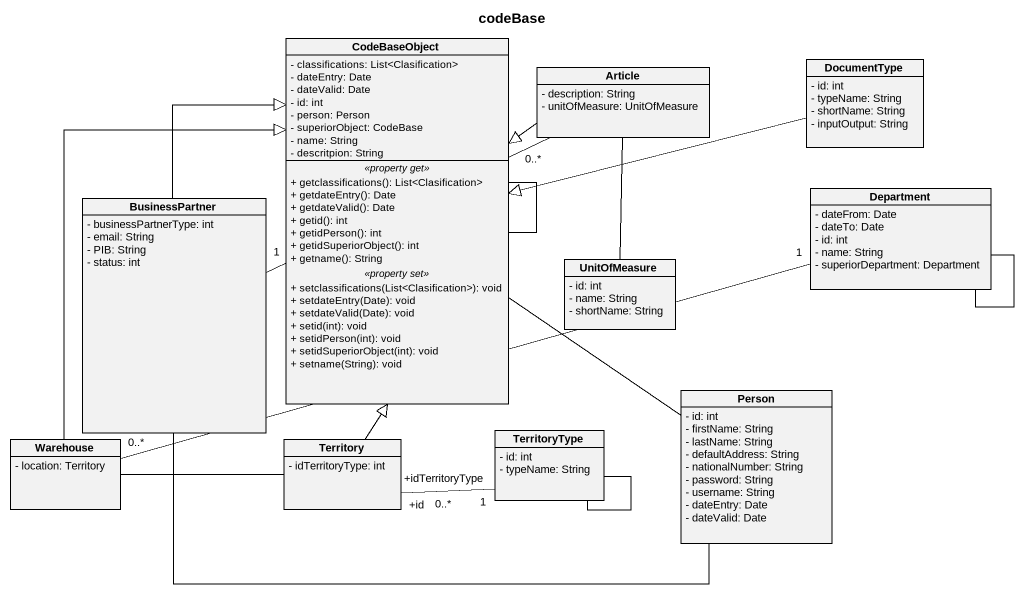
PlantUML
@startuml
title codeBase
hide circle
hide empty members
skinparam classAttributeIconSize 0
class CodeBaseObject {
  - classifications: List<Clasification>
  - dateEntry: Date
  - dateValid: Date
  - id: int
  - person: Person
  - superiorObject: CodeBase
  - name: String
  - descritpion: String
  .. <<property get>> ..
  + getclassifications(): List<Clasification>
  + getdateEntry(): Date
  + getdateValid(): Date
  + getid(): int
  + getidPerson(): int
  + getidSuperiorObject(): int
  + getname(): String
  .. <<property set>> ..
  + setclassifications(List<Clasification>): void
  + setdateEntry(Date): void
  + setdateValid(Date): void
  + setid(int): void
  + setidPerson(int): void
  + setidSuperiorObject(int): void
  + setname(String): void
}
class DocumentType {
  - id: int
  - typeName: String
  - shortName: String
  - inputOutput: String
}
class Article {
  - description: String
  - unitOfMeasure: UnitOfMeasure
}
class Department {
  - dateFrom: Date
  - dateTo: Date
  - id: int
  - name: String
  - superiorDepartment: Department
}
class BusinessPartner {
  - businessPartnerType: int
  - email: String
  - PIB: String
  - status: int
}
class UnitOfMeasure {
  - id: int
  - name: String
  - shortName: String
}
class "Person" as Person_ {
  - id: int
  - firstName: String
  - lastName: String
  - defaultAddress: String
  - nationalNumber: String
  - password: String
  - username: String
  - dateEntry: Date
  - dateValid: Date
}
class Warehouse {
  - location: Territory
}
class Territory {
  - idTerritoryType: int
}
class TerritoryType {
  - id: int
  - typeName: String
}
CodeBaseObject -- CodeBaseObject
DocumentType -left-|> CodeBaseObject
Article -left-|> CodeBaseObject
Department -- Department
Department "1" -left- "0..*" Warehouse
BusinessPartner -right-|> CodeBaseObject
BusinessPartner "1" -right- "0..*" Article
UnitOfMeasure -up- Article
Person_ -up- CodeBaseObject
Person_ -left- BusinessPartner
Warehouse -up-|> CodeBaseObject
Territory -up-|> CodeBaseObject
Territory -left- Warehouse
TerritoryType "+idTerritoryType\n1" -left- "+id\n0..*" Territory
TerritoryType -- TerritoryType
@enduml
